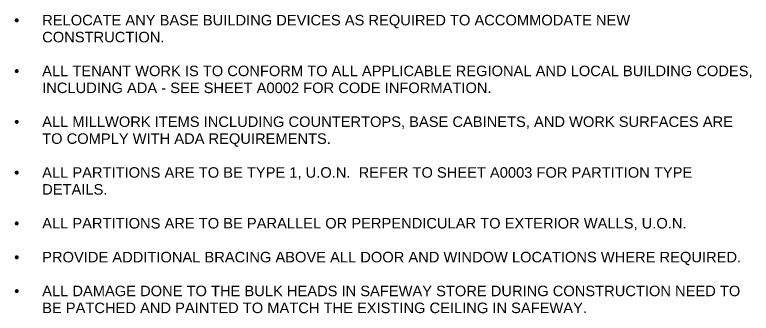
# Model space of a CAD drawing. Header units: inches. Extents: x 41 to 1584, y -595 to 378.
# Drawn here: x 1577.3 to 1583.87, y 129.06 to 131.72 of the extents above; entities that cross this region are included whole.
import ezdxf

# ---------------------------------------------------------------- set-up
doc = ezdxf.new("R2010")
doc.units = ezdxf.units.IN
doc.header["$MEASUREMENT"] = 0
doc.layers.add('G-ANNO-TEXT', color=231, linetype='Continuous', lineweight=9)
doc.styles.add('Arial', font='arial.ttf', dxfattribs={"height": 0.09375})

msp = doc.modelspace()

# ---------------------------------------------------------------- texts
at = {"layer": 'G-ANNO-TEXT', "color": 7, "attachment_point": 1, "style": 'Arial'}
for s, insert, char_height, width in [('•', (1577.295, 131.7182), 0.0937, 0.303), ('RELOCATE ANY BASE BUILDING DEVICES AS REQUIRED TO ACCOMMODATE NEW ', (1577.545, 131.7182), 0.09375, 6.48925), ('CONSTRUCTION.', (1577.545, 131.5671), 0.09375, 1.341406), ('•', (1577.295, 131.265), 0.0937, 0.303), ('ALL TENANT WORK IS TO CONFORM TO ALL APPLICABLE REGIONAL AND LOCAL BUILDING CODES, ', (1577.545, 131.265), 0.09375, 7.795937), ('INCLUDING ADA - SEE SHEET A0002 FOR CODE INFORMATION.', (1577.545, 131.114), 0.09375, 4.914281), ('•', (1577.295, 130.8119), 0.0937, 0.303), ('ALL MILLWORK ITEMS INCLUDING COUNTERTOPS, BASE CABINETS, AND WORK SURFACES ARE ', (1577.545, 130.8119), 0.09375, 7.616031), ('TO COMPLY WITH ADA REQUIREMENTS.', (1577.545, 130.6609), 0.09375, 3.165719), ('•', (1577.295, 130.3588), 0.0937, 0.303), ('ALL PARTITIONS ARE TO BE TYPE 1, U.O.N.  REFER TO SHEET A0003 FOR PARTITION TYPE ', (1577.545, 130.3588), 0.09375, 7.139437), ('DETAILS.', (1577.545, 130.2078), 0.09375, 0.710156), ('•', (1577.295, 129.9057), 0.0937, 0.303), ('ALL PARTITIONS ARE TO BE PARALLEL OR PERPENDICULAR TO EXTERIOR WALLS, U.O.N.', (1577.545, 129.9057), 0.09375, 7.047906), ('PROVIDE ADDITIONAL BRACING ABOVE ALL DOOR AND WINDOW LOCATIONS WHERE REQUIRED.', (1577.545, 129.6036), 0.09375, 7.666531), ('•', (1577.295, 129.6036), 0.0937, 0.303), ('•', (1577.295, 129.3015), 0.0937, 0.303), ('ALL DAMAGE DONE TO THE BULK HEADS IN SAFEWAY STORE DURING CONSTRUCTION NEED TO ', (1577.545, 129.3015), 0.09375, 7.698094), ('BE PATCHED AND PAINTED TO MATCH THE EXISTING CEILING IN SAFEWAY. ', (1577.545, 129.1505), 0.09375, 5.996875)]:
    msp.add_mtext(s, dxfattribs=dict(at, insert=insert, char_height=char_height, width=width))

doc.saveas('drawing.dxf')
